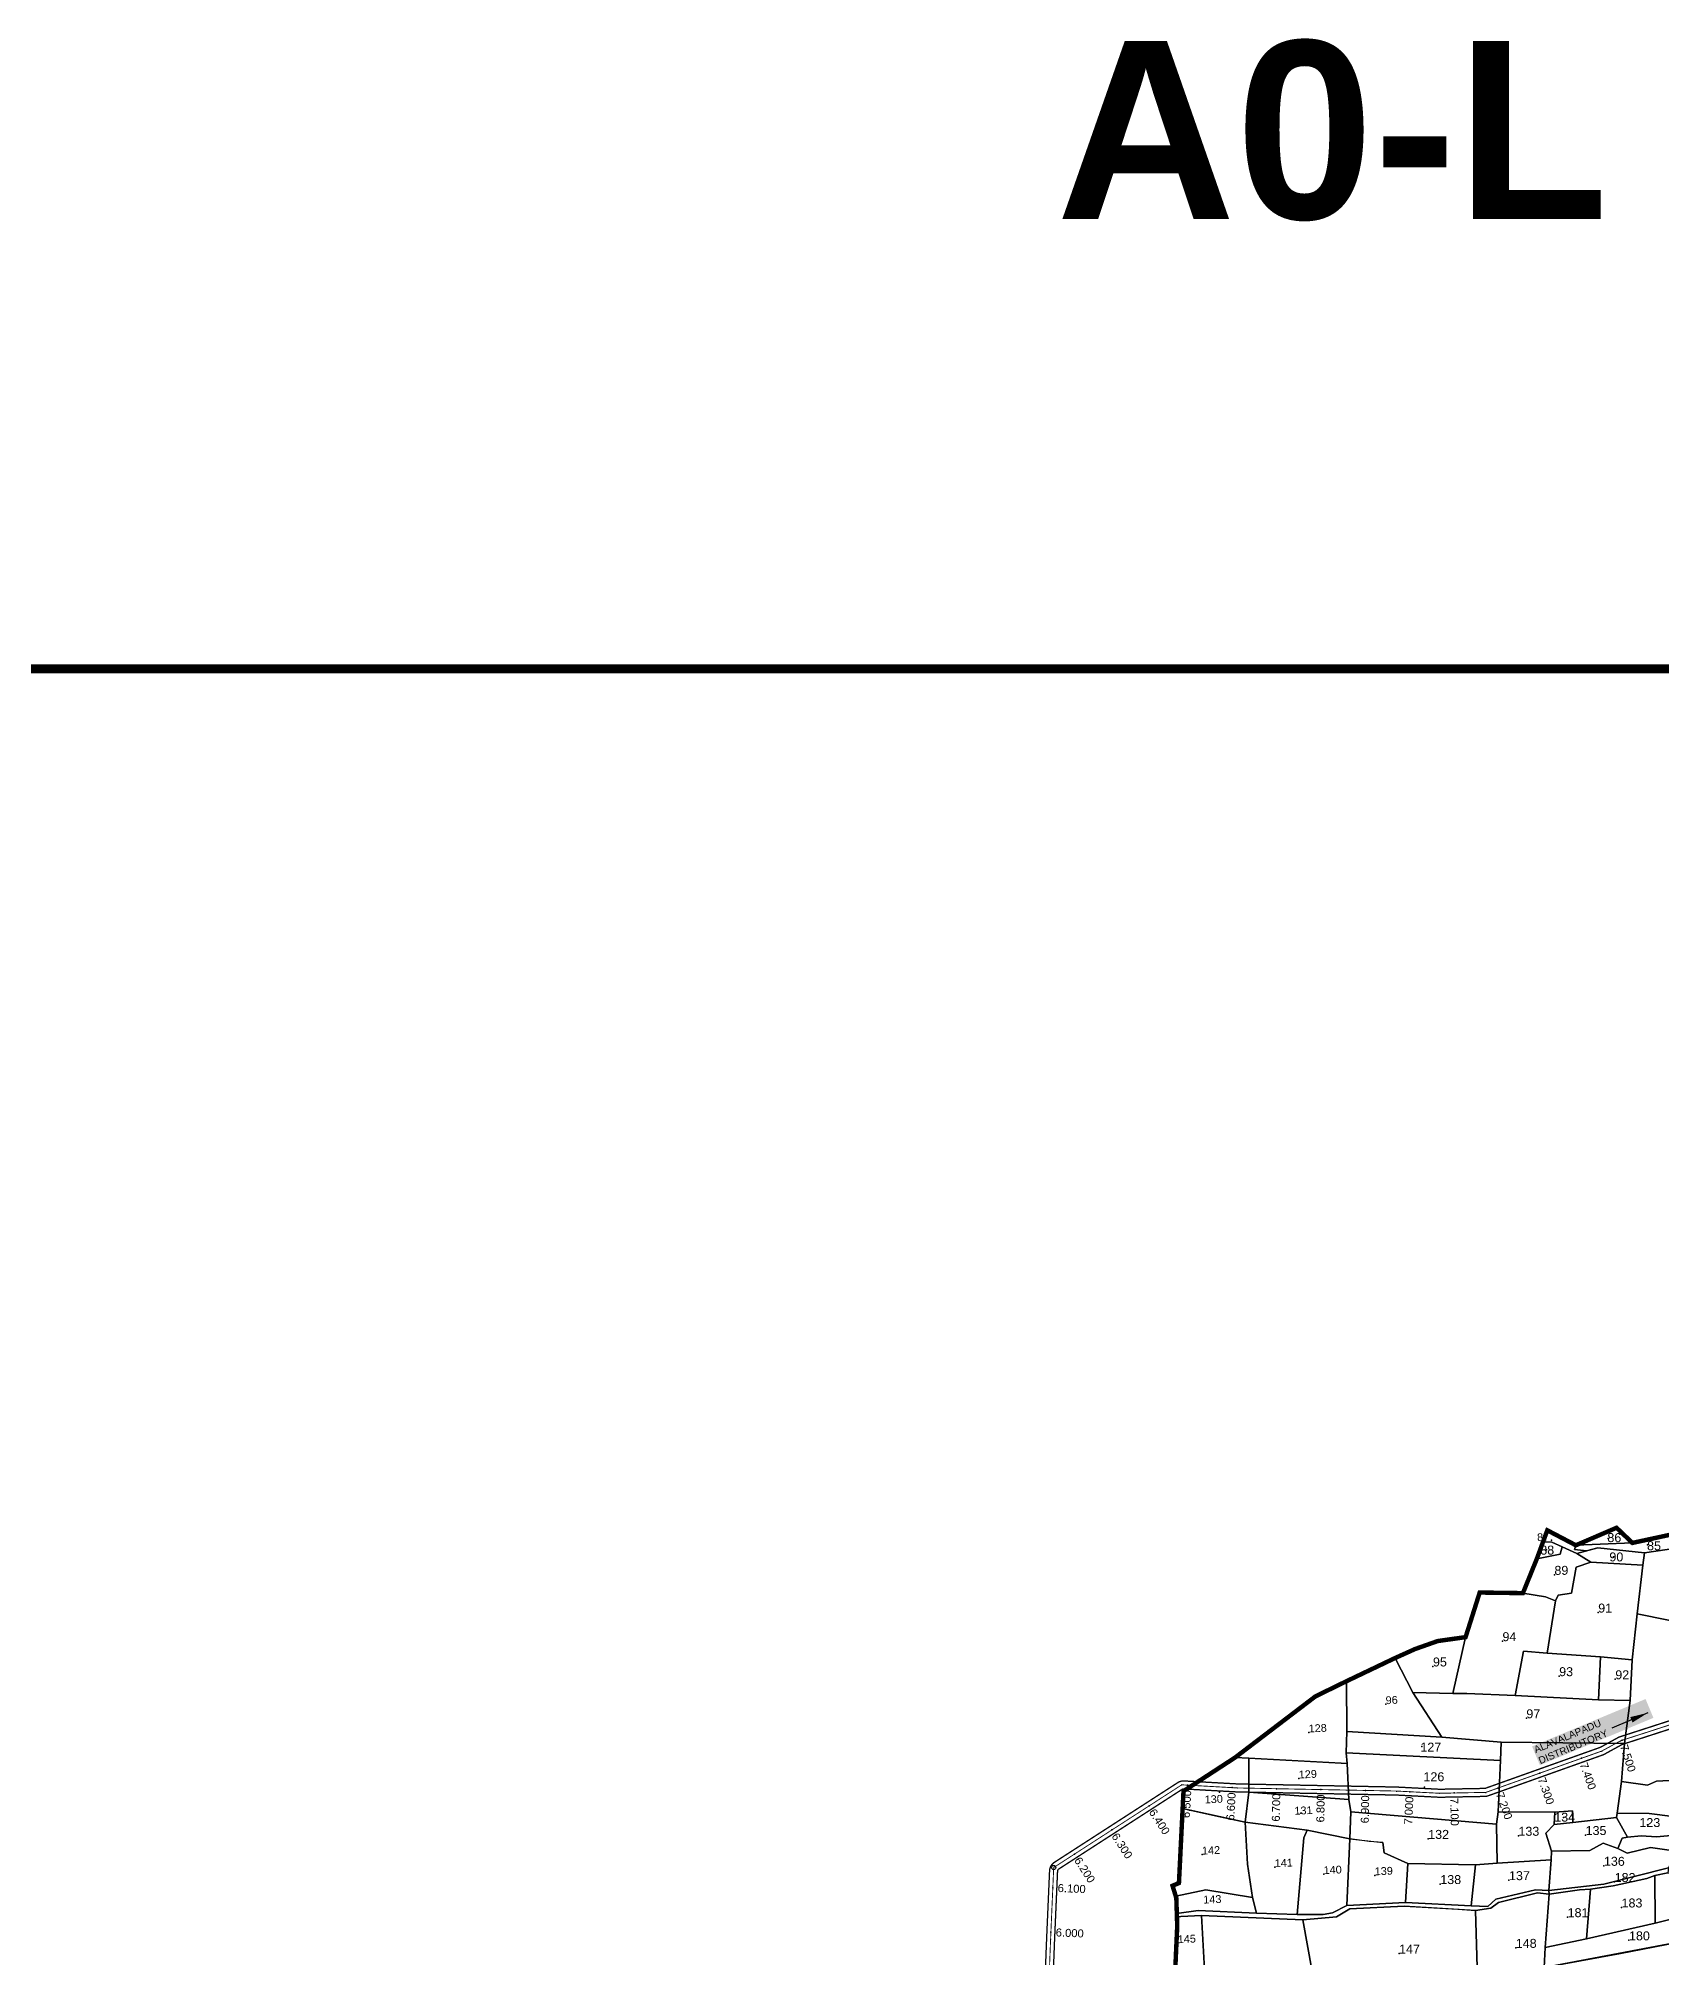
# Model space of a CAD drawing. Header units: inches. Extents: x 206739 to 240559, y 1587423 to 1599564.
# Drawn here: x 213410 to 217061, y 1595247 to 1599564 of the extents above; entities that cross this region are included whole.
import ezdxf
from ezdxf.enums import TextEntityAlignment as Align

# ---------------------------------------------------------------- set-up
doc = ezdxf.new("R2010")
doc.units = ezdxf.units.IN
doc.header["$MEASUREMENT"] = 0
doc.linetypes.add('DASHED2', pattern=[0.375, 0.25, -0.125])
doc.linetypes.add('HIDDEN2', pattern=[0.1875, 0.125, -0.0625])
for name, color, linetype in [('BLOCK', 72, 'Continuous'), ('CANAL1', 7, 'Continuous'), ('CSMark', 72, 'Continuous'), ('PAPER SIZE', 5, 'Continuous'), ('PLOT NO', 7, 'Continuous'), ('PLOTS', 7, 'Continuous'), ('PLOTS NO', 7, 'Continuous'), ('STRUCTURE', 5, 'Continuous'), ('TEXT', 1, 'Continuous'), ('text2', 7, 'Continuous'), ('VILLAGE BOUNDRY', 5, 'Continuous')]:
    doc.layers.add(name, color=color, linetype=linetype)
doc.styles.add('FONT1', font='Arial')
doc.styles.get("Standard").update_dxf_attribs({"font": 'arial.ttf'})
doc.dimstyles.get("Standard").update_dxf_attribs({"dimtxt": 0.18, "dimasz": 0.18, "dimexe": 0.18, "dimexo": 0.0625, "dimgap": 0.09, "dimtad": 0, "dimtih": 1, "dimtoh": 1, "dimdec": 4, "dimzin": 0, "dimdsep": 46, "dimtxsty": 'Standard', "dimcen": 0.09, "dimadec": 0, "dimazin": 0, "dimtfac": 1, "dimtdec": 4, "dimtofl": 0, "dimtmove": 0, "dimatfit": 3, "dimfxl": 1, "dimtolj": 1, "dimtzin": 0, "dimarcsym": 0})

# ---------------------------------------------------------------- blocks, each defined once
blk = doc.blocks.new('CIRCLE-BOX')
for p, q in [((-0.5, 0), (0.5, 0)), ((0, 0.5), (0, -0.5))]:
    blk.add_line(p, q)
blk.add_circle((0, 0), 0.2)

msp = doc.modelspace()

# ---------------------------------------------------------------- linework, layer by layer
at = {"layer": 'CANAL1', "color": 1, "linetype": 'HIDDEN2', "ltscale": 50, "const_width": 2}
msp.add_lwpolyline([(215680, 1595109), (215687, 1595289), (215694, 1595450), (215982, 1595636), (216107, 1595629), (216465, 1595622), (216562, 1595617), (216666, 1595619), (216927, 1595712), (216969, 1595735), (217133, 1595788), (217298, 1595891), (217799, 1596169), (218022, 1596245), (218175, 1596297), (218281, 1596277), (218379, 1596260), (218563, 1596224), (218748, 1596197), (218989.4692, 1596153.73677), (218989.4692, 1596153.73677)], dxfattribs=at)
at = {"layer": 'CANAL1', "color": 200, "linetype": 'ByBlock', "ltscale": 40, "const_width": 3}
for points in [[(215670.99833, 1595109.13209), (215678.0076, 1595289.37034), (215684.67181, 1595442.6471, -0.2431022767), (215695.62854, 1595461.76555), (215973.01568, 1595640.91141, -0.1586570135), (215987.37819, 1595644.71292), (216107.33969, 1595637.99508), (216465.3197, 1595630.99547), (216562.14531, 1595626.00446), (216663.38311, 1595627.95134, 0.0809428832), (216665.28165, 1595628.29831), (216923.30494, 1595720.23764), (216963.43391, 1595742.21303, -0.0471441022), (216967.58119, 1595743.99979), (217128.47167, 1595795.99489, 0.0614466238)], [(215689.00167, 1595108.86791), (215695.9924, 1595288.62966), (215702.65482, 1595441.86523, -0.2431022767), (215705.394, 1595446.64484), (215982.78114, 1595625.7907, -0.1586570135), (215986.37177, 1595626.74108), (216106.66031, 1595620.00492), (216464.6803, 1595613.00453), (216561.85469, 1595607.99554), (216663.7292, 1595609.95467, 0.0809428832), (216671.32335, 1595611.34255), (216930.69506, 1595703.76236), (216972.07957, 1595726.4253, -0.0471441022), (216973.11639, 1595726.87199), (217134.00688, 1595778.86709, 0.0614466238)]]:
    msp.add_lwpolyline(points, format="xyb", dxfattribs=at)
at = {"layer": 'CSMark', "linetype": 'Continuous'}
for p in [(216972.72495, 1595736.20379), (216972.72495, 1595736.20379), (216787.38959, 1595662.25376), (216787.38959, 1595662.25376), (216881.58826, 1595695.8188), (216881.58826, 1595695.8188), (215995.21451, 1595635.25999), (215995.21451, 1595635.25999), (216095.05807, 1595629.66875), (216095.05807, 1595629.66875), (216195.02254, 1595627.27889), (216195.02254, 1595627.27889), (216295.00343, 1595625.32396), (216295.00343, 1595625.32396), (216394.98432, 1595623.36902), (216394.98432, 1595623.36902), (216494.9312, 1595620.45715), (216494.9312, 1595620.45715), (216693.19093, 1595628.68872), (216693.19093, 1595628.68872), (215908.84157, 1595588.75184), (215908.84157, 1595588.75184), (216594.83608, 1595617.63146), (216594.83608, 1595617.63146), (215824.83763, 1595534.4993), (215824.83763, 1595534.4993), (215740.83369, 1595480.24676), (215740.83369, 1595480.24676), (215692.02613, 1595404.60094), (215692.02613, 1595404.60094), (215687.68241, 1595304.69533), (215687.68241, 1595304.69533)]:
    msp.add_point(p, dxfattribs=at)
at = {"layer": 'PLOT NO'}
for p in [(216941.44469, 1596189.6405), (216802.18994, 1596164.49888), (216952.9441, 1596148.93029), (217029.93804, 1596176.00051), (216820.27603, 1596108.29597), (216918.786, 1596023.45324), (216703.41829, 1595959.11215), (216547.08403, 1595902.24595), (216830.96512, 1595880.36343), (216957.22694, 1595873.4071), (216757.18949, 1595785.69437), (216522.36882, 1595722.40657), (216528.27079, 1595630.88444), (216840.81515, 1595562.37712), (217029.37965, 1595545.69307), (216536.38002, 1595514.42603), (216739.37156, 1595521.44015), (216890.45768, 1595523.09448), (216931.64516, 1595453.93578), (216563.55401, 1595412.82105), (216718.10457, 1595421.63165), (216955.79322, 1595417.46871), (216971.30712, 1595360.18552), (216849.96552, 1595338.35943), (216988.05061, 1595286.28053), (216470.88408, 1595256.60234), (216733.38055, 1595269.39481)]:
    msp.add_point(p, dxfattribs=at)
at = {"layer": 'PLOTS'}
for points in [[(217006.59401, 1596020.46855), (217019.38053, 1596129.80839), (217022.82809, 1596157.50021), (217155.29078, 1596177.40464), (217203.37632, 1596244.26126), (217208.53619, 1596284.73448), (217250.70303, 1596310.78858), (217295.56168, 1596318.17245), (217253.45105, 1596224.87254), (217231.92664, 1596080.81087), (217218.208, 1595978.19032), (217006.59401, 1596020.46855)], [(216995.70922, 1596180.04289), (217096.08314, 1596201.7347), (217100.76796, 1596189.06931), (217150.74234, 1596191.7298), (217155.29078, 1596177.40464), (217022.82809, 1596157.50021), (216917.9382, 1596168.65598), (216892.5981, 1596162.52859), (216865.69231, 1596165.0999), (216868.62452, 1596174.75862), (216995.70922, 1596180.04289)], [(216868.62452, 1596174.75862), (216960.0004, 1596214.11983), (216995.70922, 1596180.04289), (216868.62452, 1596174.75862)], [(216749.41617, 1596067.11772), (216780.64117, 1596144.15127), (216833.06812, 1596154.45884), (216837.50938, 1596171.44535), (216870.38283, 1596155.9538), (216902.48173, 1596136.42897), (216869.10872, 1596125.64329), (216859.06806, 1596066.91071), (216828.46692, 1596062.82858), (216822.55379, 1596049.44152), (216800.09218, 1596058.81088), (216749.41617, 1596067.11772)], [(216902.48173, 1596136.42897), (217019.38053, 1596129.80839), (217006.59401, 1596020.46855), (216995.4411, 1595917.33831), (216924.27294, 1595923.51529), (216803.95004, 1595931.8962), (216822.55379, 1596049.44152), (216828.46692, 1596062.82858), (216859.06806, 1596066.91071), (216869.10872, 1596125.64329), (216902.48173, 1596136.42897)], [(216870.38283, 1596155.9538), (216917.9382, 1596168.65598), (217022.82809, 1596157.50021), (217019.38053, 1596129.80839), (216902.48173, 1596136.42897), (216870.38283, 1596155.9538)], [(217006.59401, 1596020.46855), (217218.208, 1595978.19032), (217205.94385, 1595909.20485), (217191.63191, 1595908.31422), (217174.62745, 1595787.81088), (217151.82373, 1595649.19064), (217050.02798, 1595643.96986), (217029.90883, 1595635.05844), (216971.50414, 1595643.46045), (216977.63165, 1595729.08016), (216991.00956, 1595825.42098), (216995.4411, 1595917.33831), (217006.59401, 1596020.46855)], [(216461.96821, 1595921.18332), (216506.77956, 1595941.35142), (216557.77042, 1595959.33183), (216620.49036, 1595968.15472), (216591.74116, 1595841.15682), (216501.48828, 1595843.83087), (216461.96821, 1595921.18332)], [(216352.43545, 1595868.96044), (216389.42934, 1595888.44127), (216461.96821, 1595921.18332), (216501.48828, 1595843.83087), (216566.79172, 1595743.22095), (216353.71032, 1595755.89381), (216352.43545, 1595868.96044)], [(216750.83719, 1595936.25994), (216803.95004, 1595931.8962), (216924.27294, 1595923.51529), (216919.24652, 1595827.4623), (216732.29204, 1595836.86513), (216750.83719, 1595936.25994)], [(216924.27294, 1595923.51529), (216995.4411, 1595917.33831), (216991.00956, 1595825.42098), (216919.24652, 1595827.4623), (216924.27294, 1595923.51529)], [(216101.93726, 1595697.31026), (216282.79161, 1595834.94988), (216352.43545, 1595868.96044), (216353.71032, 1595755.89381), (216351.49421, 1595708.22167), (216353.8854, 1595684.01051), (216132.98657, 1595695.99607), (216101.93726, 1595697.31026)], [(216501.48828, 1595843.83087), (216591.74116, 1595841.15682), (216623.62947, 1595841.64952), (216732.29204, 1595836.86513), (216919.24652, 1595827.4623), (216991.00956, 1595825.42098), (216977.63165, 1595729.08016), (216700.2926, 1595731.90212), (216566.79172, 1595743.22095), (216501.48828, 1595843.83087)], [(216351.49421, 1595708.22167), (216353.71032, 1595755.89381), (216566.79172, 1595743.22095), (216700.2926, 1595731.90212), (216699.16603, 1595690.65432), (216351.49421, 1595708.22167)], [(216353.8854, 1595684.01051), (216351.49421, 1595708.22167), (216699.16603, 1595690.65432), (216693.71877, 1595574.89592), (216690.38863, 1595547.66083), (216362.43936, 1595575.36519), (216357.99213, 1595602.65178), (216353.8854, 1595684.01051)], [(216959.71684, 1595562.77887), (216861.83843, 1595551.23258), (216861.04509, 1595577.57995), (216821.13173, 1595574.28094), (216693.71877, 1595574.89592), (216699.16603, 1595690.65432), (216700.2926, 1595731.90212), (216977.63165, 1595729.08016), (216971.50414, 1595643.46045), (216961.78785, 1595571.92859), (216959.71684, 1595562.77887)], [(216132.98657, 1595695.99607), (216299.56413, 1595686.58739), (216353.8854, 1595684.01051), (216357.99213, 1595602.65178), (216132.90107, 1595619.31062), (216132.98657, 1595695.99607)], [(216971.50414, 1595643.46045), (217029.90883, 1595635.05844), (217050.02798, 1595643.96986), (217151.82373, 1595649.19064), (217245.48415, 1595661.52152), (217288.56458, 1595663.44461), (217292.60675, 1595608.20849), (217270.78664, 1595605.50234), (217167.53069, 1595563.1272), (217086.86205, 1595564.91074), (217033.50005, 1595571.5109), (216961.78785, 1595571.92859), (216971.50414, 1595643.46045)], [(216132.90107, 1595619.31062), (216357.99213, 1595602.65178), (216362.43936, 1595575.36519), (216360.42518, 1595514.3447), (216263.871, 1595534.03241), (216124.82053, 1595552.32106), (216132.90107, 1595619.31062)], [(216490.2481, 1595459.13789), (216437.45872, 1595483.11971), (216434.25859, 1595506.07807), (216403.64884, 1595508.66511), (216360.42518, 1595514.3447), (216362.43936, 1595575.36519), (216690.38863, 1595547.66083), (216691.56888, 1595460.16268), (216642.81723, 1595456.13916), (216490.2481, 1595459.13789)], [(216821.13173, 1595574.28094), (216861.04509, 1595577.57995), (216861.83843, 1595551.23258), (216819.64857, 1595546.94565), (216821.13173, 1595574.28094)], [(216124.82053, 1595552.32106), (216263.871, 1595534.03241), (216256.99861, 1595516.62208), (216241.70826, 1595344.06542), (216150.37725, 1595347.3537), (216141.16937, 1595382.49351), (216130.07276, 1595457.93327), (216124.82053, 1595552.32106)], [(216263.871, 1595534.03241), (216360.42518, 1595514.3447), (216353.04666, 1595364.69921), (216321.38465, 1595347.89296), (216300.0585, 1595344.04856), (216241.70826, 1595344.06542), (216256.99861, 1595516.62208), (216263.871, 1595534.03241)], [(216691.56888, 1595460.16268), (216690.38863, 1595547.66083), (216693.71877, 1595574.89592), (216821.13173, 1595574.28094), (216819.64857, 1595546.94565), (216801.18461, 1595527.57087), (216813.51879, 1595486.88941), (216813.12301, 1595467.64575), (216691.56888, 1595460.16268)], [(216813.51879, 1595486.88941), (216801.18461, 1595527.57087), (216819.64857, 1595546.94565), (216861.83843, 1595551.23258), (216959.71684, 1595562.77887), (216984.90187, 1595518.25105), (216972.56147, 1595516.14199), (216962.9573, 1595492.76691), (216929.72879, 1595505.12861), (216900.3032, 1595488.57149), (216813.51879, 1595486.88941)], [(216959.71684, 1595562.77887), (216961.78785, 1595571.92859), (217033.50005, 1595571.5109), (217086.86205, 1595564.91074), (217099.43319, 1595523.47547), (217050.08736, 1595518.74321), (217015.38417, 1595520.99663), (216984.90187, 1595518.25105), (216959.71684, 1595562.77887)], [(217099.43319, 1595523.47547), (217086.86205, 1595564.91074), (217167.53069, 1595563.1272), (217129.53769, 1595491.09192), (217094.47375, 1595486.6962), (217036.56444, 1595494.83979), (216983.62778, 1595481.96649), (216962.9573, 1595492.76691), (216972.56147, 1595516.14199), (216984.90187, 1595518.25105), (217015.38417, 1595520.99663), (217050.08736, 1595518.74321), (217099.43319, 1595523.47547)], [(216360.42518, 1595514.3447), (216434.25859, 1595506.07807), (216437.45872, 1595483.11971), (216490.2481, 1595459.13789), (216485.29323, 1595371.23165), (216353.04666, 1595364.69921), (216360.42518, 1595514.3447), (216360.42518, 1595514.3447)], [(217076.75868, 1595449.5439), (216931.08517, 1595412.34152), (216807.8824, 1595398.37181), (216813.12301, 1595467.64575), (216813.51879, 1595486.88941), (216900.3032, 1595488.57149), (216929.72879, 1595505.12861), (216962.9573, 1595492.76691), (216983.62778, 1595481.96649), (217036.56444, 1595494.83979), (217094.47375, 1595486.6962), (217076.75868, 1595449.5439)], [(216485.29323, 1595371.23165), (216490.2481, 1595459.13789), (216642.81723, 1595456.13916), (216633.37378, 1595364.03065), (216485.29323, 1595371.23165)], [(216633.37378, 1595364.03065), (216642.81723, 1595456.13916), (216691.56888, 1595460.16268), (216813.12301, 1595467.64575), (216807.8824, 1595398.37181), (216777.57188, 1595399.64593), (216688.52967, 1595378.54335), (216670.22605, 1595362.12374), (216633.37378, 1595364.03065)], [(216808.28262, 1595390.3847), (216807.8824, 1595398.37181), (216931.08517, 1595412.34152), (217076.75868, 1595449.5439), (217075.57325, 1595437.938), (217046.5442, 1595432.10339), (217028.03793, 1595425.60521), (216952.75427, 1595408.85027), (216901.41114, 1595401.44776), (216876.5213, 1595400.20485), (216808.28262, 1595390.3847)], [(216892.38301, 1595289.6811), (216901.41114, 1595401.44776), (216952.75427, 1595408.85027), (217028.03793, 1595425.60521), (217046.5442, 1595432.10339), (217046.59346, 1595324.61418), (216892.38301, 1595289.6811)], [(217046.5442, 1595432.10339), (217075.57325, 1595437.938), (217097.46786, 1595432.6284), (217142.62044, 1595363.49147), (217146.20423, 1595349.31127), (217046.59346, 1595324.61418), (217046.5442, 1595432.10339)], [(216511.58391, 1595164.00157), (216285.33616, 1595162.43633), (216254.55083, 1595332.49144), (216330.05817, 1595339.1791), (216360.33135, 1595356.84798), (216482.50795, 1595363.00059), (216602.86234, 1595356.05359), (216642.72705, 1595353.33487), (216646.20907, 1595225.46806), (216700.60048, 1595224.18405), (216707.73102, 1595161.00021), (216511.58391, 1595164.00157)], [(216642.72705, 1595353.33487), (216677.61829, 1595358.38831), (216694.78797, 1595370.97936), (216782.30032, 1595392.90591), (216808.28262, 1595390.3847), (216799.717, 1595270.07184), (216796.92243, 1595225.39496), (216791.73916, 1595143.52147), (216774.06625, 1595123.36281), (216723.24855, 1595122.23), (216707.73102, 1595161.00021), (216700.60048, 1595224.18405), (216646.20907, 1595225.46806), (216642.72705, 1595353.33487)], [(216808.28262, 1595390.3847), (216876.5213, 1595400.20485), (216901.41114, 1595401.44776), (216892.38301, 1595289.6811), (216799.717, 1595270.07184), (216808.28262, 1595390.3847)], [(217173.53909, 1595296.60878), (216796.92243, 1595225.39496), (216799.717, 1595270.07184), (216892.38301, 1595289.6811), (217046.59346, 1595324.61418), (217146.20423, 1595349.31127), (217154.53004, 1595333.76233), (217160.47336, 1595323.80728), (217173.53909, 1595296.60878)], [(216791.73916, 1595143.52147), (216796.92243, 1595225.39496), (216969.08296, 1595256.57547), (217173.53909, 1595296.60878), (217212.39818, 1595258.2856), (217217.28404, 1595264.6892), (217232.07428, 1595248.78951), (217263.38086, 1595199.2985), (216791.73916, 1595143.52147)]]:
    msp.add_lwpolyline(points, close=True, dxfattribs=at)
for points in [[(216793.15435, 1596182.14126), (216814.52373, 1596181.39886), (216837.50938, 1596171.44535), (216833.06812, 1596154.45884), (216780.64117, 1596144.15127), (216780.64117, 1596144.15127)], [(216804.30297, 1596208.44378), (216868.62452, 1596174.75862), (216865.69231, 1596165.0999), (216892.5981, 1596162.52859), (216870.38283, 1596155.9538), (216837.50938, 1596171.44535), (216814.52373, 1596181.39886), (216793.15435, 1596182.14126)], [(216780.64117, 1596144.15127), (216778.6466, 1596147.91368)], [(216652.24121, 1596068.47183), (216749.41617, 1596067.11772), (216800.09218, 1596058.81088), (216822.55379, 1596049.44152), (216803.95004, 1595931.8962), (216750.83719, 1595936.25994), (216732.29204, 1595836.86513), (216623.62947, 1595841.64952), (216591.74116, 1595841.15682), (216620.49036, 1595968.15472), (216620.49036, 1595968.15472)], [(216620.49036, 1595968.15472), (216644.43741, 1596054.42815)], [(215985.95164, 1595621.81752), (216101.93726, 1595697.31026), (216132.98657, 1595695.99607), (216132.90107, 1595619.31062), (216124.82053, 1595552.32106), (215984.02166, 1595582.90111)], [(215984.01169, 1595582.69997), (216057.78226, 1595566.33197), (216124.82053, 1595552.32106), (216130.07276, 1595457.93327), (216141.16937, 1595382.49351), (216036.51282, 1595399.65697), (215968.58917, 1595385.30011)], [(215968.58917, 1595385.30011), (216036.51282, 1595399.65697), (216141.16937, 1595382.49351), (216150.37725, 1595347.3537), (216150.37725, 1595347.3537)], [(215970.91164, 1595346.65899), (216018.81213, 1595353.38074), (216150.37725, 1595347.3537), (216241.70826, 1595344.06542), (216300.0585, 1595344.04856), (216321.38465, 1595347.89296), (216353.04666, 1595364.69921), (216485.29323, 1595371.23165), (216633.37378, 1595364.03065), (216670.22605, 1595362.12374), (216688.52967, 1595378.54335), (216777.57188, 1595399.64593), (216807.8824, 1595398.37181), (216808.28262, 1595390.3847), (216808.28262, 1595390.3847)], [(216808.28262, 1595390.3847), (216782.30032, 1595392.90591), (216694.78797, 1595370.97936), (216677.61829, 1595358.38831), (216642.72705, 1595353.33487), (216482.50795, 1595363.00059), (216360.33135, 1595356.84798), (216330.05817, 1595339.1791), (216254.55083, 1595332.49144), (216026.40584, 1595342.36941), (215979.64049, 1595339.85319), (215971.16958, 1595338.64478)], [(215967.56762, 1595223.96861), (216033.42716, 1595220.84033), (216026.40584, 1595342.36941), (216254.55083, 1595332.49144), (216285.33616, 1595162.43633), (216289.08548, 1595143.87764), (216285.04251, 1595129.43097), (215966.33278, 1595132.80808)], [(215971.16958, 1595338.64478), (215979.64049, 1595339.85319), (216026.40584, 1595342.36941), (216033.42716, 1595220.84033), (215967.56762, 1595223.96861)], [(216150.37725, 1595347.3537), (216018.81213, 1595353.38074), (215970.91164, 1595346.65899)]]:
    msp.add_lwpolyline(points, dxfattribs=at)
at = {"layer": 'PLOTS NO', "color": 7}
for p in [(216813.65226, 1596185.8905), (216441.00512, 1595817.30644), (216267.74567, 1595753.79891), (216066.56485, 1595619.16037), (216245.44277, 1595650.21543), (216249.97287, 1595572.22766), (216027.76091, 1595478.96765), (216191.35814, 1595450.69455), (216301.39515, 1595435.086), (216416.37538, 1595432.44912), (215973.30945, 1595279.726)]:
    msp.add_point(p, dxfattribs=at)
at = {"layer": 'text2', "color": 5, "const_width": 20}
msp.add_lwpolyline([(209171.15179, 1598145.63678), (223724.95897, 1598145.63678), (223724.95897, 1587535.8486), (209171.15179, 1587535.8486)], close=True, dxfattribs=at)
at = {"layer": 'text2', "linetype": 'Continuous'}
msp.add_circle((215694, 1595450), 4.64677, dxfattribs=at)
msp.add_circle((215694, 1595450), 4.64677, dxfattribs=at)
at = {"layer": 'VILLAGE BOUNDRY', "linetype": 'DASHED2', "ltscale": 50, "const_width": 10}
msp.add_lwpolyline([(215965.10552, 1595169.27772), (215971.82018, 1595318.43107), (215969.79425, 1595381.37602), (215961.3048, 1595409.02012), (215975.69997, 1595415.10117), (215985.95164, 1595621.81752), (216101.93726, 1595697.31026), (216282.79161, 1595834.94988), (216352.43545, 1595868.96044), (216461.96821, 1595921.18332), (216506.77956, 1595941.35142), (216557.77042, 1595959.33183), (216620.49036, 1595968.15472), (216652.24121, 1596068.47183), (216749.41617, 1596067.11772), (216780.64117, 1596144.15127), (216804.30297, 1596208.44378), (216868.62452, 1596174.75862), (216960.0004, 1596214.11983), (216995.70922, 1596180.04289), (217096.08314, 1596201.7347)], dxfattribs=at)

# ---------------------------------------------------------------- block references
at = {"layer": 'BLOCK'}
for p in [(216927, 1595712, 89.505), (216927, 1595712, 89.505), (216969, 1595735, 89.429), (216969, 1595735, 89.429), (215982, 1595636, 89.546), (215982, 1595636, 89.546), (216107, 1595629, 89.459), (216107, 1595629, 89.459), (216465, 1595622, 89.438), (216465, 1595622, 89.438), (216666, 1595619, 89.429), (216666, 1595619, 89.429), (216562, 1595617, 89.154), (216562, 1595617, 89.154), (215687, 1595289, 89.493), (215687, 1595289, 89.493)]:
    msp.add_blockref('CIRCLE-BOX', p, dxfattribs=at)

# ---------------------------------------------------------------- texts
at = {"layer": 'CSMark', "color": 1, "linetype": 'Continuous', "style": 'FONT1'}
for s, rotation, p in [('7.500', 287.90931404, (216976.10757, 1595725.73681)), ('7.400', 289.61209343, (216885.28041, 1595685.45695)), ('7.200', 289.61209343, (216696.88309, 1595618.32687)), ('7.300', 289.61209346, (216791.08175, 1595651.89191)), ('6.400', 302.85572215, (215914.80935, 1595579.51141)), ('7.100', 271.10170603, (216595.04758, 1595606.6335)), ('6.300', 302.8557221, (215830.80541, 1595525.25887)), ('6.200', 302.8557221, (215746.80147, 1595471.00633)), ('6.100', 357.51044708, (215703.01575, 1595404.12313)), ('6.000', 357.51044708, (215698.67202, 1595304.21752))]:
    msp.add_text(s, height=18, rotation=rotation, dxfattribs=at).set_placement(p, align=Align.MIDDLE_LEFT)
for s, rotation, p in [('6.500', 86.79478435, (215994.59947, 1595624.2772)), ('6.600', 86.79478435, (216094.44304, 1595618.68596)), ('6.700', 88.87983431, (216194.8075, 1595616.28099)), ('6.800', 88.87983431, (216294.78838, 1595614.32606)), ('6.900', 88.87983431, (216394.76927, 1595612.37112)), ('7.000', 87.04922065, (216494.36494, 1595609.47174))]:
    msp.add_text(s, height=18, rotation=rotation, dxfattribs=at).set_placement(p, align=Align.MIDDLE_RIGHT)
at = {"layer": 'PLOT NO'}
for s, p in [('86', (216939.42306, 1596181.8698)), ('85', (217028.71445, 1596163.53784)), ('88', (216788.47371, 1596153.84886)), ('90', (216943.94728, 1596138.4884)), ('89', (216820.27603, 1596108.29597)), ('91', (216918.786, 1596023.45324)), ('94', (216703.41829, 1595959.11215)), ('95', (216547.08403, 1595902.24595)), ('93', (216830.96512, 1595880.36343)), ('92', (216957.22694, 1595873.4071)), ('97', (216757.18949, 1595785.69437)), ('127', (216518.80798, 1595710.71366)), ('126', (216525.7273, 1595644.10255)), ('132', (216536.38002, 1595514.42603)), ('133', (216739.37156, 1595521.44015)), ('134', (216819.98571, 1595553.2035)), ('135', (216890.45768, 1595523.09448)), ('123', (217011.48555, 1595541.09447)), ('136', (216931.64516, 1595453.93578)), ('138', (216563.55401, 1595412.82105)), ('137', (216718.10457, 1595421.63165)), ('182', (216955.79322, 1595417.46871)), ('183', (216971.30712, 1595360.18552)), ('181', (216849.96552, 1595338.35943)), ('147', (216470.88408, 1595256.60234)), ('148', (216733.38055, 1595269.39481)), ('180', (216988.05061, 1595286.28053))]:
    msp.add_text(s, height=20.139367, dxfattribs=at).set_placement(p)
at = {"layer": 'PLOTS NO', "color": 7}
for s, p in [('87', (216781.82183, 1596183.89585)), ('96', (216441.00512, 1595817.30644)), ('128', (216267.74567, 1595753.79891)), ('129', (216245.44277, 1595650.21543)), ('130', (216033.90006, 1595594.12178)), ('131', (216235.80098, 1595568.68681)), ('142', (216027.76091, 1595478.96765)), ('141', (216191.35814, 1595450.69455)), ('140', (216301.39515, 1595435.086)), ('139', (216416.37538, 1595432.44912)), ('143', (216030.73596, 1595368.81248)), ('145', (215973.30945, 1595279.726))]:
    msp.add_text(s, height=17.548099, rotation=2.52513423, dxfattribs=at).set_placement(p)
at = {"layer": 'STRUCTURE', "color": 5, "insert": (216772.14784, 1595721.61025), "char_height": 16, "width": 273.396588, "attachment_point": 1, "rotation": 22.64428075, "style": 'FONT1', "bg_fill": 1, "box_fill_scale": 1.1, "bg_fill_color": 7, "bg_fill_true_color": 16777215, "bg_fill_transparency": 0}
msp.add_mtext('{\\C1;ALAVALAPADU DISTRIBUTORY}', dxfattribs=at)
msp.add_mtext('{\\C1;ALAVALAPADU DISTRIBUTORY}', dxfattribs=at)
at = {"layer": 'TEXT', "insert": (215699.61619, 1599557.76931), "char_height": 400, "width": 3189.3560709, "attachment_point": 1}
msp.add_mtext('\\pxql;{\\fArial|b1|i0|c0|p34;\\C1;A0-L}', dxfattribs=at)

# ---------------------------------------------------------------- leaders
at = {"layer": 'PAPER SIZE', "color": 1}
msp.add_leader([(217030.32012, 1595797.82172), (216949.60924, 1595763.73157)], dimstyle='Standard', override={"dimasz": 40, "dimgap": 0.09, "dimtad": 0, "dimtfill": 2, "dimtfillclr": 5}, dxfattribs=at)
msp.add_leader([(217030.32012, 1595797.82172), (216949.60924, 1595763.73157)], dimstyle='Standard', override={"dimasz": 40, "dimgap": 0.09, "dimtad": 0, "dimtfill": 2, "dimtfillclr": 5}, dxfattribs=at)

doc.saveas('drawing.dxf')
